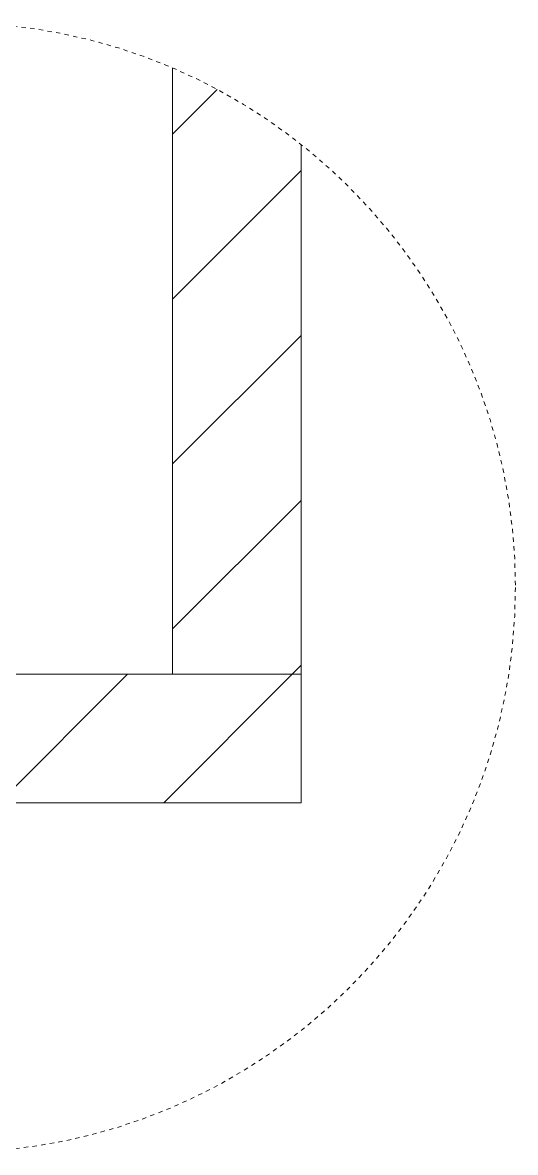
# Model space of a CAD drawing. Header units: inches. Extents: x -4 to 200, y 0 to 129.
# Drawn here: x 142.37 to 153.69, y 37.74 to 63.7 of the extents above; entities that cross this region are included whole.
import ezdxf

# ---------------------------------------------------------------- set-up
doc = ezdxf.new("R2010")
doc.units = ezdxf.units.IN
doc.linetypes.add('HIDDEN', pattern=[1.905, 1.27, -0.635])
doc.layers.add('ZANO_R', color=7, linetype='Continuous', lineweight=0)
doc.layers.add('ZANO_R_przerywana', color=250, linetype='HIDDEN', lineweight=0)

msp = doc.modelspace()

# ---------------------------------------------------------------- linework, layer by layer
at = {"layer": 'ZANO_R'}
for p, q in [((145.81691, 62.65186), (145.81691, 48.72623)), ((145.81691, 61.13215), (146.84348, 62.15872)), ((148.77011, 60.8948), (148.77011, 48.72623)), ((145.81691, 57.34351), (148.77011, 60.29671)), ((145.81691, 53.55486), (148.77011, 56.50806)), ((145.81691, 49.76622), (148.77011, 52.71942)), ((148.56556, 48.72623), (148.77011, 48.93078)), ((140.20583, 48.72623), (148.77011, 48.72623)), ((141.82372, 45.77303), (144.77692, 48.72623)), ((145.61236, 45.77303), (148.56556, 48.72623)), ((148.77011, 48.72623), (145.81691, 48.72623)), ((148.77011, 45.77303), (140.20583, 45.77303))]:
    msp.add_line(p, q, dxfattribs=at)
msp.add_lwpolyline([(148.77011, 48.72623), (148.77011, 45.77303)], dxfattribs=at)
at = {"layer": 'ZANO_R_przerywana', "color": 1, "ltscale": 0.05}
msp.add_circle((140.71557, 50.71733), 12.97908, dxfattribs=at)

doc.saveas('drawing.dxf')
